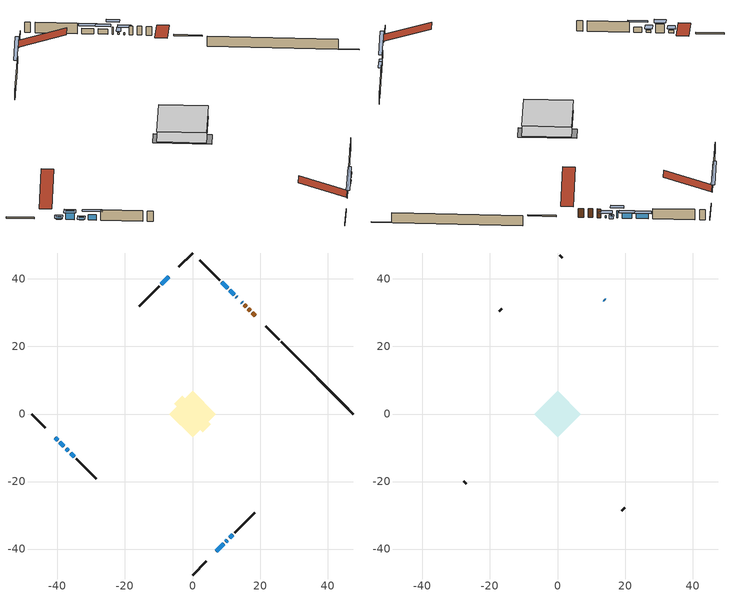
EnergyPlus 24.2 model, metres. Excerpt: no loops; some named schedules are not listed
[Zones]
conditioned space
 floor outside (Floor1 construction): -5.31,0 0,5.31 5.31,0 0,-5.31 z0.92
 floor adiabatic (AdiabaticFloorConstruction): -6.92,0 0,6.92 6.92,0 0,-6.92 z0.92
 floor foundation (Slab1 construction): -5.35,2.97 -2.97,5.35 5.35,-2.97 2.97,-5.35 z-1.43
 wall outside (RimJoist1 construction): 0,-47.69 4.01,-43.68 / -47.69,0 -43.68,-4.01 / 0,47.69 -4.01,43.68 / 25.65,22.04 21.64,26.05 z0.92:1.22
 wall outside (AdiabaticWallConstruction 1): 18.55,29.14 17.76,29.92 / 17.11,30.58 16.52,31.17 / 15.86,31.82 15.38,32.3 z0.92:2.95
 wall outside (AdiabaticWallConstruction): 14.73,32.96 14.58,33.11 z0.92:1.38; -7.1,40.59 -9.25,38.43 / 7.1,-40.59 9.25,-38.43 z0.92:1.84; -40.59,-7.1 -39.94,-7.75 z0.92:1.58; 13.12,34.56 12.98,34.71 z0.92:2.65; 12.32,35.36 11.03,36.66 / 10.37,37.32 8.68,39 / -36.1,-11.58 -35.02,-12.66 z0.92:2.14; 9.91,-37.78 10.34,-37.34 / -37.41,-10.28 -36.76,-10.93 z0.92:1.53; 11,-36.69 11.86,-35.83 z0.92:1.99; -39.29,-8.4 -38.06,-9.63 z0.92:3
 wall outside (Wall1 construction): 12.52,-35.17 18.44,-29.25 / -34.37,-13.32 -28.45,-19.24 / -9.91,37.78 -15.83,31.86 / 8.03,39.66 2.11,45.58 z0.92:3.36
 wall foundation (FoundationWall1 construction): 26.31,21.38,-1.43 26.31,21.38,0.92 44.78,2.91,0.92 44.78,2.91,-1.33 47.69,0,-1.33 47.69,0,-1.43
 window (WindowConstruction 7): 14.73,32.96 14.58,33.11 z0.92:1.38
 window (WindowConstruction 9): -7.1,40.59 -9.25,38.43 z0.92:1.83
 window (WindowConstruction 10): 7.1,-40.59 9.25,-38.43 z0.92:1.83
 window (WindowConstruction 11): -40.59,-7.1 -39.94,-7.75 z0.92:1.58
 window (WindowConstruction 8): 13.12,34.56 12.98,34.71 z0.92:2.65
 window (WindowConstruction): 12.32,35.37 11.03,36.66 z0.92:2.14
 window (WindowConstruction 1): 10.37,37.32 8.68,39 z0.92:2.14
 window (WindowConstruction 2): 9.91,-37.78 10.34,-37.35 z0.92:1.53
 window (WindowConstruction 3): 11,-36.69 11.86,-35.83 z0.92:1.99
 window (WindowConstruction 4): -39.29,-8.4 -38.06,-9.62 z0.92:3
 window (WindowConstruction 5): -37.41,-10.28 -36.76,-10.93 z0.92:1.53
 window (WindowConstruction 6): -36.1,-11.59 -35.03,-12.66 z0.92:2.14
 door (Door): 18.55,29.14 17.77,29.92 z0.92:2.95
 door (Door 1): 17.11,30.58 16.52,31.17 z0.92:2.95
 door (Door 2): 15.86,31.82 15.38,32.3 z0.92:2.95
 ceiling adiabatic (AdiabaticFloorConstruction): 0,-6.92 6.92,0 0,6.92 -6.92,0 z0.92
attic - vented
 floor to conditioned space (Floor2 construction Reversed): -6.92,0 0,6.92 6.92,0 0,-6.92 z3.36
 wall outside (AdiabaticWallConstruction): 13.93,33.76 13.78,33.91 z0.92:1.38
 wall outside (Wall2 construction): 19.1,-28.59 19.89,-27.8 / -27.79,-19.9 -27,-20.69 / -16.49,31.2 -17.28,30.41 / 1.45,46.24 0.66,47.03 z0.92:3.36
 window (WindowConstruction 12): 13.93,33.76 13.78,33.91 z0.92:1.38
 roof outside (Roof1 construction): 6.44,-41.25,3.36 -0.3,-34.51,6.54 -2.07,-36.28,6.54 4.67,-43.02,3.36; -41.25,-6.44,3.36 -34.51,0.3,6.54 -36.28,2.07,6.54 -43.02,-4.67,3.36; -6.44,41.25,3.36 0.3,34.51,6.54 2.07,36.28,6.54 -4.67,43.02,3.36; 19.21,28.48,3.36 12.47,21.74,6.54 14.24,19.96,6.54 20.98,26.7,3.36
shading: 13.57,34.12 14.14,33.55 15.21,34.63 14.64,35.19 z1.68; 13.72,33.97 15.59,32.1 16.23,32.74 14.36,34.61 z2.6; -11.19,36.5 -5.16,42.53 -5.59,42.96 -11.62,36.93 z4.57; 11.19,-36.5 5.16,-42.53 5.59,-42.96 11.62,-36.93 z4.57; -39.73,-7.96 -40.8,-6.89 -41.66,-7.75 -40.59,-8.82 z1.88; 12.12,35.57 13.99,33.7 14.63,34.35 12.76,36.22 z3.87; 10.6,37.09 12.75,34.93 13.4,35.58 11.24,37.73 z2.75; 8.25,39.43 10.8,36.88 11.45,37.53 8.9,40.08 z2.75; 10.67,-37.02 9.59,-38.1 10.02,-38.53 11.1,-37.45 z1.99; 12.19,-35.5 10.67,-37.01 11.1,-37.45 12.62,-35.93 z2.45; -37.85,-9.84 -39.5,-8.19 -40.36,-9.05 -38.71,-10.7 z3.3; -36.55,-11.14 -37.62,-10.07 -38.48,-10.93 -37.41,-12 z1.83; -34.16,-13.52 -36.96,-10.72 -37.4,-11.15 -34.59,-13.96 z3.36
[Building]
Building 1: Terrain=Suburbs
[Site:Location]
Montreal Intl AP_QC: Latitude {deg}=45.47; Longitude {deg}=-73.74; Time Zone {hr}=-5; Elevation {m}=36; Keep Site Location Information=Yes
[Site:GroundTemperature:Shallow]
2.07863, -0.316383, -0.508184, 0.628371, 5.19101, 9.73239, 13.6695, 16.1636, 16.3755, 14.347, 10.5102, 6.10817
[Site:WaterMainsTemperature]
Calculation Method=Schedule; Temperature Schedule=mains temperature schedule
[Material] Roughness=Rough; Thermal Absorptance=0.9
Name | Thickness {m} | Conductivity {W/m-K} | Density {kg/m3} | Specific Heat {J/kg-K} | Solar Absorptance | Visible Absorptance
asphalt or fiberglass shingles | 0.00635 | 0.162714 | 1121.4 | 1465.45 | 0.4 | 0.4
ceiling loosefill ins | 0.254 | 0.0480833 | 16.02 | 1046.75 | 0.7 | 0.7
ceiling stud and cavity | 0.1397 | 0.721226 | 65.682 | 1177.47 | 0.7 | 0.7
concrete 4.0 in. | 0.1016 | 1.803125 | 2242.8 | 837.4 | 0.7 | 0.7
concrete 8.0 in. | 0.2032 | 1.803125 | 2242.8 | 837.4 | 0.7 | 0.7
door material | 0.04445 | 0.053851 | 512.64 | 1214.23 | 0.7 | 0.7
door material 1 | 0.04445 | 0.20624 | 512.64 | 1214.23 | 0.7 | 0.7
exterior vertical ins | 0.0111492 | 0.029427 | 32.04 | 1214.23 | 0.7 | 0.7
floor covering | 0.0127 | 9.015625 | 54.468 | 1339.84 | 0.6 | 0.6
floor covering 1 | 0.0127 | 0.0433444 | 54.468 | 1339.84 | 0.6 | 0.6
floor rigid ins; wall rigid ins | 0.512978 | 0.029427 | 32.04 | 1214.23 | 0.7 | 0.7
floor stud and cavity | 0.0889 | 0.179991 | 50.32683 | 1063.81 | 0.7 | 0.7
floor stud and cavity 1 | 0.1397 | 1.75129 | 37.0049 | 1207.88 | 0.7 | 0.7
furniture material conditioned space 1 | 0.1524 | 0.115458 | 640.8 | 1214.23 | 0.6 | 0.6
gypsum board | 0.0127 | 0.160291 | 801 | 837.4 | 0.6 | 0.6
gypsum board 1 | 0.0127 | 0.160291 | 801 | 837.4 | 0.7 | 0.7
osb sheathing 0.5 in. | 0.0127 | 0.115458 | 512.64 | 1214.23 | 0.7 | 0.7
osb sheathing 0.75 in. | 0.01905 | 0.115458 | 512.64 | 1214.23 | 0.7 | 0.7
osb sheathing 2.0 in. | 0.0508 | 0.115458 | 512.64 | 1214.23 | 0.7 | 0.7
rim joist stud and cavity | 0.0508 | 0.433314 | 125.044 | 1163.47 | 0.6 | 0.6
wall stud and cavity | 0.1397 | 0.0850358 | 139.0536 | 1170.24 | 0.7 | 0.7
wall stud and cavity 1 | 0.0889 | 6.1454 | 50.32683 | 1063.81 | 0.6 | 0.6
wall stud and cavity 2 | 0.0889 | 0.380278 | 52.3479 | 1209.89 | 0.7 | 0.7
wall stud and cavity 3 | 0.0889 | 0.391764 | 83.0341 | 1211.67 | 0.7 | 0.7
wood siding | 0.0254 | 0.102417 | 544.68 | 1172.36 | 0.4 | 0.4
wood siding 1 | 0.00254 | 0.102417 | 544.68 | 1172.36 | 0.4 | 0.4
wood siding 2; wood siding 3; wood siding 4 | 0.0254 | 0.102417 | 544.68 | 1172.36 | 0.7 | 0.7
[WindowMaterial:SimpleGlazingSystem]
Name | U-Factor {W/m2-K} | Solar Heat Gain Coefficient
WindowMaterial | 3.68445 | 0.7
WindowMaterial 1 | 3.5919 | 0.7
WindowMaterial 10 | 5.243633 | 0.62
WindowMaterial 2 | 2.56986 | 0.26
WindowMaterial 3 | 3.96835 | 0.68
WindowMaterial 4 | 3.40453 | 0.61
WindowMaterial 5 | 5.33051 | 0.62
WindowMaterial 6 | 3.76508 | 0.69
WindowMaterial 7 | 6.14246 | 0.5
WindowMaterial 8 | 5.65926 | 0.55
WindowMaterial 9 | 4.45837 | 0.67
[Construction]
AdiabaticFloorConstruction: floor stud and cavity 1, floor rigid ins, osb sheathing 0.75 in., floor covering 1
AdiabaticWallConstruction: wood siding 3, wall rigid ins, wall stud and cavity 2, gypsum board
AdiabaticWallConstruction 1: wood siding 4, wall rigid ins, wall stud and cavity 2, gypsum board
Door; Door 1: door material
Door 2: door material 1
Floor1 construction: floor stud and cavity, floor covering
Floor2 construction Reversed: gypsum board, ceiling stud and cavity, ceiling loosefill ins
FoundationWall1 construction: concrete 8.0 in., gypsum board 1
furniture construction conditioned space 1: furniture material conditioned space 1
PartitionWallConstruction: gypsum board, wall stud and cavity 3, gypsum board
RimJoist1 construction: wood siding 2, osb sheathing 2.0 in., rim joist stud and cavity
Roof1 construction: asphalt or fiberglass shingles
Slab1 construction: concrete 4.0 in.
Wall1 construction: wood siding, osb sheathing 0.5 in., wall stud and cavity, gypsum board
Wall2 construction: wood siding 1, wall stud and cavity 1
WindowConstruction: WindowMaterial
WindowConstruction 1: WindowMaterial 1
WindowConstruction 10; WindowConstruction 9: WindowMaterial 9
WindowConstruction 11: WindowMaterial 10
WindowConstruction 12; WindowConstruction 7: WindowMaterial 7
WindowConstruction 2: WindowMaterial 2
WindowConstruction 3: WindowMaterial 3
WindowConstruction 4: WindowMaterial 4
WindowConstruction 5: WindowMaterial 5
WindowConstruction 6: WindowMaterial 6
WindowConstruction 8: WindowMaterial 8
[Zone] Multiplier=1; Part of Total Floor Area=Yes
Name | Volume {m3}
attic - vented | 49.3807
conditioned space | 335.1
[Space]
Name | Zone | Volume {m3}
attic - vented 1 | attic - vented | 49.3807
conditioned space 1 | conditioned space | 335.1
[ZoneInfiltration:EffectiveLeakageArea]
infil attic - vented 1: Zone or Space=attic - vented 1; Schedule=Always On Discrete; Effective Air Leakage Area {cm2}=3830; Stack Coefficient=0.00039074; Wind Coefficient=1.33556e-05
[ZoneMixing]
whole house fan mix: Zone or Space=attic - vented; Schedule=Always On Continuous; Design Flow Rate Calculation Method=Flow/Zone; Design Flow Rate {m3/s}=0; Source Zone or Space=conditioned space
[SurfaceProperty:ExposedFoundationPerimeter]
Slab1: Exposed Perimeter Calculation Method=TotalExposedPerimeter; Total Exposed Perimeter {m}=30.237
[InternalMass] Zone or ZoneList=conditioned space; Space or SpaceList=conditioned space 1
Name | Construction | Surface Area {m2}
furniture mass conditioned space 1 | furniture construction conditioned space 1 | 76.5802
partition wall mass | PartitionWallConstruction | 191.451
[Lights]
interior lighting: Zone or ZoneList or Space or SpaceList=conditioned space 1; Schedule=interior lighting schedule; Design Level Calculation Method=LightingLevel; Lighting Level {W}=343.2; Return Air Fraction=0; Fraction Radiant=0.6; Fraction Visible=0.2; Fraction Replaceable=1
[People]
occupants: Zone or ZoneList or Space or SpaceList=conditioned space 1; Number of People Schedule=occupants schedule; Number of People Calculation Method=People; Number of People=3; Fraction Radiant=0.314171; Sensible Heat Fraction=0.56303; Activity Level Schedule=occupants activity schedule; Carbon Dioxide Generation Rate {m3/s-W}=0; Enable ASHRAE 55 Comfort Warnings=No; Mean Radiant Temperature Calculation Type=EnclosureAveraged
[ElectricEquipment] Zone or ZoneList or Space or SpaceList=conditioned space 1; Design Level Calculation Method=EquipmentLevel
Name | Schedule | Design Level {W} | Fraction Latent | Fraction Radiant | Fraction Lost
clothes dryer | clothes dryer schedule | 140.772 | 0.015 | 0.081 | 0.85
clothes washer | clothes washer schedule | 32.1985 | 0.03 | 0.162 | 0.7
cooking range | cooking range schedule | 215.147 | 0.08 | 0.432 | 0.2
dishwasher | dishwasher schedule | 66.8632 | 0.3 | 0.18 | 0.4
fridge | fridge schedule | 72.9452 | 0 | 0.6 | 0
mech vent bath fan 0 | mech vent bath fan 0 schedule | 50.2 | 0 | 0 | 1
mech vent house fan | mech vent house fan schedule | 0 | 0 | 0 | 1
mech vent house fan cfis | mech vent house fan cfis schedule | 0 | 0 | 0 | 0
mech vent range fan 0 | mech vent range fan 0 schedule | 57 | 0 | 0 | 1
misc plug loads | misc plug loads schedule | 494.7 | 0.045 | 0.513 | 0.1
whole house fan | Always On Discrete | 0 | 0 | 0 | 1
[OtherEquipment] Zone or ZoneList or Space or SpaceList=conditioned space 1; Design Level Calculation Method=EquipmentLevel
Name | Fuel Type | Schedule | Design Level {W} | Fraction Latent | Fraction Radiant | Fraction Lost
clothes dryer 1 | Electricity | clothes dryer schedule | 0 | 0.015 | 0.081 | 0.85
cooking range 1 | Electricity | cooking range schedule | 0 | 0.08 | 0.432 | 0.2
general water use latent | None | general water use schedule | 62.594 | 1 | 0 | 0
general water use sensible | None | general water use schedule | -61.6891 | 0 | 0.6 | 0
mech vent house fan latent load | None | Always On Discrete | 0 | 1 | 0 | 0
mech vent house fan sensible load | None | Always On Discrete | 0 | 0 | 0 | 0
water heater energy adjustment1 | Electricity | Always On Discrete | 0.01 | 0 | 0 | 1
[ZoneInfiltration:DesignFlowRate] Zone or ZoneList or Space or SpaceList=conditioned space 1; Schedule=Always On Discrete; Design Flow Rate Calculation Method=Flow/Zone; Design Flow Rate {m3/s}=0
infil flow; natural vent flow; whole house fan flow
[Foundation:Kiva]
Foundation Kiva 1: Initial Indoor Air Temperature {C}=18; Wall Height Above Grade {m}=0.920008; Wall Depth Below Slab {m}=0.2032; Custom Block Material Name 1=exterior vertical ins; Custom Block Depth 1 {m}=2.350008; Custom Block X Position 1 {m}=0.2159; Custom Block Z Position 1 {m}=0
[Foundation:Kiva:Settings]
Soil Conductivity {W/m-K}=0.849921; Soil Density {kg/m3}=1842.3; Soil Specific Heat {J/kg-K}=418.7; Ground Solar Absorptivity=0.9; Ground Thermal Absorptivity=0.9; Ground Surface Roughness {m}=0.03; Far-Field Width {m}=40; Deep-Ground Boundary Condition=ZeroFlux; Deep-Ground Depth {m}=40; Minimum Cell Dimension {m}=0.2; Maximum Cell Growth Coefficient=3; Simulation Timestep=Timestep
[Exterior:Lights]
exterior lighting: Schedule=exterior lighting schedule; Design Level {W}=75.6
[Schedule:Constant]
Name | Hourly Value
Always On Continuous; mech vent house fan schedule; mech vent house fan cfis schedule; Always On Discrete | 1
occupants activity schedule | 117.228
fridge schedule | 0
[Schedule:Week:Daily]
interior lighting schedule Week Rule - Jan1-Jan27: interior lighting schedule day, interior lighting schedule day, interior lighting schedule day, interior lighting schedule day, interior lighting schedule day, interior lighting schedule day, interior lighting schedule day, interior lighting schedule default day, interior lighting schedule default day, interior lighting schedule default day, interior lighting schedule default day, interior lighting schedule default day
interior lighting schedule Week Rule - Jan28-Feb3: interior lighting schedule day, interior lighting schedule day, interior lighting schedule day, interior lighting schedule day, interior lighting schedule day 1, interior lighting schedule day 1, interior lighting schedule day 1, interior lighting schedule default day, interior lighting schedule default day, interior lighting schedule default day, interior lighting schedule default day, interior lighting schedule default day
interior lighting schedule Week Rule - Feb4-Feb24: interior lighting schedule day 1, interior lighting schedule day 1, interior lighting schedule day 1, interior lighting schedule day 1, interior lighting schedule day 1, interior lighting schedule day 1, interior lighting schedule day 1, interior lighting schedule default day, interior lighting schedule default day, interior lighting schedule default day, interior lighting schedule default day, interior lighting schedule default day
interior lighting schedule Week Rule - Feb25-Mar3: interior lighting schedule day 1, interior lighting schedule day 1, interior lighting schedule day 1, interior lighting schedule day 1, interior lighting schedule day 2, interior lighting schedule day 2, interior lighting schedule day 2, interior lighting schedule default day, interior lighting schedule default day, interior lighting schedule default day, interior lighting schedule default day, interior lighting schedule default day
interior lighting schedule Week Rule - Mar4-Mar31: interior lighting schedule day 2, interior lighting schedule day 2, interior lighting schedule day 2, interior lighting schedule day 2, interior lighting schedule day 2, interior lighting schedule day 2, interior lighting schedule day 2, interior lighting schedule default day, interior lighting schedule default day, interior lighting schedule default day, interior lighting schedule default day, interior lighting schedule default day
interior lighting schedule Week Rule - Apr1-Apr28: interior lighting schedule day 3, interior lighting schedule day 3, interior lighting schedule day 3, interior lighting schedule day 3, interior lighting schedule day 3, interior lighting schedule day 3, interior lighting schedule day 3, interior lighting schedule default day, interior lighting schedule default day, interior lighting schedule default day, interior lighting schedule default day, interior lighting schedule default day
interior lighting schedule Week Rule - Apr29-May5: interior lighting schedule day 3, interior lighting schedule day 3, interior lighting schedule day 4, interior lighting schedule day 4, interior lighting schedule day 4, interior lighting schedule day 4, interior lighting schedule day 4, interior lighting schedule default day, interior lighting schedule default day, interior lighting schedule default day, interior lighting schedule default day, interior lighting schedule default day
interior lighting schedule Week Rule - May6-May26: interior lighting schedule day 4, interior lighting schedule day 4, interior lighting schedule day 4, interior lighting schedule day 4, interior lighting schedule day 4, interior lighting schedule day 4, interior lighting schedule day 4, interior lighting schedule default day, interior lighting schedule default day, interior lighting schedule default day, interior lighting schedule default day, interior lighting schedule default day
interior lighting schedule Week Rule - May27-Jun2: interior lighting schedule day 4, interior lighting schedule day 4, interior lighting schedule day 4, interior lighting schedule day 4, interior lighting schedule day 4, interior lighting schedule day 5, interior lighting schedule day 5, interior lighting schedule default day, interior lighting schedule default day, interior lighting schedule default day, interior lighting schedule default day, interior lighting schedule default day
interior lighting schedule Week Rule - Jun3-Jun30: interior lighting schedule day 5, interior lighting schedule day 5, interior lighting schedule day 5, interior lighting schedule day 5, interior lighting schedule day 5, interior lighting schedule day 5, interior lighting schedule day 5, interior lighting schedule default day, interior lighting schedule default day, interior lighting schedule default day, interior lighting schedule default day, interior lighting schedule default day
interior lighting schedule Week Rule - Jul1-Jul28: interior lighting schedule day 6, interior lighting schedule day 6, interior lighting schedule day 6, interior lighting schedule day 6, interior lighting schedule day 6, interior lighting schedule day 6, interior lighting schedule day 6, interior lighting schedule default day, interior lighting schedule default day, interior lighting schedule default day, interior lighting schedule default day, interior lighting schedule default day
interior lighting schedule Week Rule - Jul29-Aug4: interior lighting schedule day 6, interior lighting schedule day 6, interior lighting schedule day 6, interior lighting schedule day 7, interior lighting schedule day 7, interior lighting schedule day 7, interior lighting schedule day 7, interior lighting schedule default day, interior lighting schedule default day, interior lighting schedule default day, interior lighting schedule default day, interior lighting schedule default day
interior lighting schedule Week Rule - Aug5-Aug25: interior lighting schedule day 7, interior lighting schedule day 7, interior lighting schedule day 7, interior lighting schedule day 7, interior lighting schedule day 7, interior lighting schedule day 7, interior lighting schedule day 7, interior lighting schedule default day, interior lighting schedule default day, interior lighting schedule default day, interior lighting schedule default day, interior lighting schedule default day
interior lighting schedule Week Rule - Aug26-Sep1: interior lighting schedule day 7, interior lighting schedule day 7, interior lighting schedule day 7, interior lighting schedule day 7, interior lighting schedule day 7, interior lighting schedule day 7, interior lighting schedule day 8, interior lighting schedule default day, interior lighting schedule default day, interior lighting schedule default day, interior lighting schedule default day, interior lighting schedule default day
interior lighting schedule Week Rule - Sep2-Sep29: interior lighting schedule day 8, interior lighting schedule day 8, interior lighting schedule day 8, interior lighting schedule day 8, interior lighting schedule day 8, interior lighting schedule day 8, interior lighting schedule day 8, interior lighting schedule default day, interior lighting schedule default day, interior lighting schedule default day, interior lighting schedule default day, interior lighting schedule default day
interior lighting schedule Week Rule - Sep30-Oct6: interior lighting schedule day 8, interior lighting schedule day 9, interior lighting schedule day 9, interior lighting schedule day 9, interior lighting schedule day 9, interior lighting schedule day 9, interior lighting schedule day 9, interior lighting schedule default day, interior lighting schedule default day, interior lighting schedule default day, interior lighting schedule default day, interior lighting schedule default day
interior lighting schedule Week Rule - Oct7-Oct27: interior lighting schedule day 9, interior lighting schedule day 9, interior lighting schedule day 9, interior lighting schedule day 9, interior lighting schedule day 9, interior lighting schedule day 9, interior lighting schedule day 9, interior lighting schedule default day, interior lighting schedule default day, interior lighting schedule default day, interior lighting schedule default day, interior lighting schedule default day
interior lighting schedule Week Rule - Oct28-Nov3: interior lighting schedule day 9, interior lighting schedule day 9, interior lighting schedule day 9, interior lighting schedule day 9, interior lighting schedule day 10, interior lighting schedule day 10, interior lighting schedule day 10, interior lighting schedule default day, interior lighting schedule default day, interior lighting schedule default day, interior lighting schedule default day, interior lighting schedule default day
interior lighting schedule Week Rule - Nov4-Nov24: interior lighting schedule day 10, interior lighting schedule day 10, interior lighting schedule day 10, interior lighting schedule day 10, interior lighting schedule day 10, interior lighting schedule day 10, interior lighting schedule day 10, interior lighting schedule default day, interior lighting schedule default day, interior lighting schedule default day, interior lighting schedule default day, interior lighting schedule default day
interior lighting schedule Week Rule - Nov25-Dec1: interior lighting schedule day 10, interior lighting schedule day 10, interior lighting schedule day 10, interior lighting schedule day 10, interior lighting schedule day 10, interior lighting schedule day 10, interior lighting schedule day 11, interior lighting schedule default day, interior lighting schedule default day, interior lighting schedule default day, interior lighting schedule default day, interior lighting schedule default day
interior lighting schedule Week Rule - Dec2-Dec31: interior lighting schedule day 11, interior lighting schedule day 11, interior lighting schedule day 11, interior lighting schedule day 11, interior lighting schedule day 11, interior lighting schedule day 11, interior lighting schedule day 11, interior lighting schedule default day, interior lighting schedule default day, interior lighting schedule default day, interior lighting schedule default day, interior lighting schedule default day
occupants schedule Week Rule - Jan1-Dec31: occupants schedule day, occupants schedule day, occupants schedule day, occupants schedule day, occupants schedule day, occupants schedule day, occupants schedule day, occupants schedule default day, occupants schedule default day, occupants schedule default day, occupants schedule default day, occupants schedule default day
clothes dryer schedule Week Rule - Jan1-Dec31: clothes dryer schedule day, clothes dryer schedule day, clothes dryer schedule day, clothes dryer schedule day, clothes dryer schedule day, clothes dryer schedule day, clothes dryer schedule day, clothes dryer schedule default day, clothes dryer schedule default day, clothes dryer schedule default day, clothes dryer schedule default day, clothes dryer schedule default day
clothes washer schedule Week Rule - Jan1-Dec31: clothes washer schedule day, clothes washer schedule day, clothes washer schedule day, clothes washer schedule day, clothes washer schedule day, clothes washer schedule day, clothes washer schedule day, clothes washer schedule default day, clothes washer schedule default day, clothes washer schedule default day, clothes washer schedule default day, clothes washer schedule default day
cooking range schedule Week Rule - Jan1-Dec31: cooking range schedule day, cooking range schedule day, cooking range schedule day, cooking range schedule day, cooking range schedule day, cooking range schedule day, cooking range schedule day, cooking range schedule default day, cooking range schedule default day, cooking range schedule default day, cooking range schedule default day, cooking range schedule default day
dishwasher schedule Week Rule - Jan1-Dec31: dishwasher schedule day, dishwasher schedule day, dishwasher schedule day, dishwasher schedule day, dishwasher schedule day, dishwasher schedule day, dishwasher schedule day, dishwasher schedule default day, dishwasher schedule default day, dishwasher schedule default day, dishwasher schedule default day, dishwasher schedule default day
mech vent bath fan 0 schedule Week Rule - Jan1-Dec31: mech vent bath fan 0 schedule day, mech vent bath fan 0 schedule day, mech vent bath fan 0 schedule day, mech vent bath fan 0 schedule day, mech vent bath fan 0 schedule day, mech vent bath fan 0 schedule day, mech vent bath fan 0 schedule day, mech vent bath fan 0 schedule default day, mech vent bath fan 0 schedule default day, mech vent bath fan 0 schedule default day, mech vent bath fan 0 schedule default day, mech vent bath fan 0 schedule default day
mech vent range fan 0 schedule Week Rule - Jan1-Dec31: mech vent range fan 0 schedule day, mech vent range fan 0 schedule day, mech vent range fan 0 schedule day, mech vent range fan 0 schedule day, mech vent range fan 0 schedule day, mech vent range fan 0 schedule day, mech vent range fan 0 schedule day, mech vent range fan 0 schedule default day, mech vent range fan 0 schedule default day, mech vent range fan 0 schedule default day, mech vent range fan 0 schedule default day, mech vent range fan 0 schedule default day
misc plug loads schedule Week Rule - Jan1-Dec31: misc plug loads schedule day, misc plug loads schedule day, misc plug loads schedule day, misc plug loads schedule day, misc plug loads schedule day, misc plug loads schedule day, misc plug loads schedule day, misc plug loads schedule default day, misc plug loads schedule default day, misc plug loads schedule default day, misc plug loads schedule default day, misc plug loads schedule default day
general water use schedule Week Rule - Jan1-Dec31: general water use schedule day, general water use schedule day, general water use schedule day, general water use schedule day, general water use schedule day, general water use schedule day, general water use schedule day, general water use schedule default day, general water use schedule default day, general water use schedule default day, general water use schedule default day, general water use schedule default day
exterior lighting schedule Week Rule - Jan1-Jan27: exterior lighting schedule day, exterior lighting schedule day, exterior lighting schedule day, exterior lighting schedule day, exterior lighting schedule day, exterior lighting schedule day, exterior lighting schedule day, exterior lighting schedule default day, exterior lighting schedule default day, exterior lighting schedule default day, exterior lighting schedule default day, exterior lighting schedule default day
exterior lighting schedule Week Rule - Jan28-Feb3: exterior lighting schedule day, exterior lighting schedule day, exterior lighting schedule day, exterior lighting schedule day, exterior lighting schedule day 1, exterior lighting schedule day 1, exterior lighting schedule day 1, exterior lighting schedule default day, exterior lighting schedule default day, exterior lighting schedule default day, exterior lighting schedule default day, exterior lighting schedule default day
exterior lighting schedule Week Rule - Feb4-Feb24: exterior lighting schedule day 1, exterior lighting schedule day 1, exterior lighting schedule day 1, exterior lighting schedule day 1, exterior lighting schedule day 1, exterior lighting schedule day 1, exterior lighting schedule day 1, exterior lighting schedule default day, exterior lighting schedule default day, exterior lighting schedule default day, exterior lighting schedule default day, exterior lighting schedule default day
exterior lighting schedule Week Rule - Feb25-Mar3: exterior lighting schedule day 1, exterior lighting schedule day 1, exterior lighting schedule day 1, exterior lighting schedule day 1, exterior lighting schedule day 2, exterior lighting schedule day 2, exterior lighting schedule day 2, exterior lighting schedule default day, exterior lighting schedule default day, exterior lighting schedule default day, exterior lighting schedule default day, exterior lighting schedule default day
exterior lighting schedule Week Rule - Mar4-Mar31: exterior lighting schedule day 2, exterior lighting schedule day 2, exterior lighting schedule day 2, exterior lighting schedule day 2, exterior lighting schedule day 2, exterior lighting schedule day 2, exterior lighting schedule day 2, exterior lighting schedule default day, exterior lighting schedule default day, exterior lighting schedule default day, exterior lighting schedule default day, exterior lighting schedule default day
exterior lighting schedule Week Rule - Apr1-Apr28: exterior lighting schedule day 3, exterior lighting schedule day 3, exterior lighting schedule day 3, exterior lighting schedule day 3, exterior lighting schedule day 3, exterior lighting schedule day 3, exterior lighting schedule day 3, exterior lighting schedule default day, exterior lighting schedule default day, exterior lighting schedule default day, exterior lighting schedule default day, exterior lighting schedule default day
exterior lighting schedule Week Rule - Apr29-May5: exterior lighting schedule day 3, exterior lighting schedule day 3, exterior lighting schedule day 4, exterior lighting schedule day 4, exterior lighting schedule day 4, exterior lighting schedule day 4, exterior lighting schedule day 4, exterior lighting schedule default day, exterior lighting schedule default day, exterior lighting schedule default day, exterior lighting schedule default day, exterior lighting schedule default day
exterior lighting schedule Week Rule - May6-May26: exterior lighting schedule day 4, exterior lighting schedule day 4, exterior lighting schedule day 4, exterior lighting schedule day 4, exterior lighting schedule day 4, exterior lighting schedule day 4, exterior lighting schedule day 4, exterior lighting schedule default day, exterior lighting schedule default day, exterior lighting schedule default day, exterior lighting schedule default day, exterior lighting schedule default day
exterior lighting schedule Week Rule - May27-Jun2: exterior lighting schedule day 4, exterior lighting schedule day 4, exterior lighting schedule day 4, exterior lighting schedule day 4, exterior lighting schedule day 4, exterior lighting schedule day 5, exterior lighting schedule day 5, exterior lighting schedule default day, exterior lighting schedule default day, exterior lighting schedule default day, exterior lighting schedule default day, exterior lighting schedule default day
exterior lighting schedule Week Rule - Jun3-Jun30: exterior lighting schedule day 5, exterior lighting schedule day 5, exterior lighting schedule day 5, exterior lighting schedule day 5, exterior lighting schedule day 5, exterior lighting schedule day 5, exterior lighting schedule day 5, exterior lighting schedule default day, exterior lighting schedule default day, exterior lighting schedule default day, exterior lighting schedule default day, exterior lighting schedule default day
exterior lighting schedule Week Rule - Jul1-Jul28: exterior lighting schedule day 6, exterior lighting schedule day 6, exterior lighting schedule day 6, exterior lighting schedule day 6, exterior lighting schedule day 6, exterior lighting schedule day 6, exterior lighting schedule day 6, exterior lighting schedule default day, exterior lighting schedule default day, exterior lighting schedule default day, exterior lighting schedule default day, exterior lighting schedule default day
exterior lighting schedule Week Rule - Jul29-Aug4: exterior lighting schedule day 6, exterior lighting schedule day 6, exterior lighting schedule day 6, exterior lighting schedule day 7, exterior lighting schedule day 7, exterior lighting schedule day 7, exterior lighting schedule day 7, exterior lighting schedule default day, exterior lighting schedule default day, exterior lighting schedule default day, exterior lighting schedule default day, exterior lighting schedule default day
exterior lighting schedule Week Rule - Aug5-Aug25: exterior lighting schedule day 7, exterior lighting schedule day 7, exterior lighting schedule day 7, exterior lighting schedule day 7, exterior lighting schedule day 7, exterior lighting schedule day 7, exterior lighting schedule day 7, exterior lighting schedule default day, exterior lighting schedule default day, exterior lighting schedule default day, exterior lighting schedule default day, exterior lighting schedule default day
exterior lighting schedule Week Rule - Aug26-Sep1: exterior lighting schedule day 7, exterior lighting schedule day 7, exterior lighting schedule day 7, exterior lighting schedule day 7, exterior lighting schedule day 7, exterior lighting schedule day 7, exterior lighting schedule day 8, exterior lighting schedule default day, exterior lighting schedule default day, exterior lighting schedule default day, exterior lighting schedule default day, exterior lighting schedule default day
exterior lighting schedule Week Rule - Sep2-Sep29: exterior lighting schedule day 8, exterior lighting schedule day 8, exterior lighting schedule day 8, exterior lighting schedule day 8, exterior lighting schedule day 8, exterior lighting schedule day 8, exterior lighting schedule day 8, exterior lighting schedule default day, exterior lighting schedule default day, exterior lighting schedule default day, exterior lighting schedule default day, exterior lighting schedule default day
exterior lighting schedule Week Rule - Sep30-Oct6: exterior lighting schedule day 8, exterior lighting schedule day 9, exterior lighting schedule day 9, exterior lighting schedule day 9, exterior lighting schedule day 9, exterior lighting schedule day 9, exterior lighting schedule day 9, exterior lighting schedule default day, exterior lighting schedule default day, exterior lighting schedule default day, exterior lighting schedule default day, exterior lighting schedule default day
exterior lighting schedule Week Rule - Oct7-Oct27: exterior lighting schedule day 9, exterior lighting schedule day 9, exterior lighting schedule day 9, exterior lighting schedule day 9, exterior lighting schedule day 9, exterior lighting schedule day 9, exterior lighting schedule day 9, exterior lighting schedule default day, exterior lighting schedule default day, exterior lighting schedule default day, exterior lighting schedule default day, exterior lighting schedule default day
[Schedule:Year]
interior lighting schedule: interior lighting schedule Week Rule - Jan1-Jan27, 1, 1, 1, 27, interior lighting schedule Week Rule - Jan28-Feb3, 1, 28, 2, 3, interior lighting schedule Week Rule - Feb4-Feb24, 2, 4, 2, 24, interior lighting schedule Week Rule - Feb25-Mar3, 2, 25, 3, 3, interior lighting schedule Week Rule - Mar4-Mar31, 3, 4, 3, 31, interior lighting schedule Week Rule - Apr1-Apr28, 4, 1, 4, 28, interior lighting schedule Week Rule - Apr29-May5, 4, 29, 5, 5, interior lighting schedule Week Rule - May6-May26, 5, 6, 5, 26, interior lighting schedule Week Rule - May27-Jun2, 5, 27, 6, 2, interior lighting schedule Week Rule - Jun3-Jun30, 6, 3, 6, 30, interior lighting schedule Week Rule - Jul1-Jul28, 7, 1, 7, 28, interior lighting schedule Week Rule - Jul29-Aug4, 7, 29, 8, 4, interior lighting schedule Week Rule - Aug5-Aug25, 8, 5, 8, 25, interior lighting schedule Week Rule - Aug26-Sep1, 8, 26, 9, 1, interior lighting schedule Week Rule - Sep2-Sep29, 9, 2, 9, 29, interior lighting schedule Week Rule - Sep30-Oct6, 9, 30, 10, 6, interior lighting schedule Week Rule - Oct7-Oct27, 10, 7, 10, 27, interior lighting schedule Week Rule - Oct28-Nov3, 10, 28, 11, 3, interior lighting schedule Week Rule - Nov4-Nov24, 11, 4, 11, 24, interior lighting schedule Week Rule - Nov25-Dec1, 11, 25, 12, 1, interior lighting schedule Week Rule - Dec2-Dec31, 12, 2, 12, 31
occupants schedule: occupants schedule Week Rule - Jan1-Dec31, 1, 1, 12, 31
clothes dryer schedule: clothes dryer schedule Week Rule - Jan1-Dec31, 1, 1, 12, 31
clothes washer schedule: clothes washer schedule Week Rule - Jan1-Dec31, 1, 1, 12, 31
cooking range schedule: cooking range schedule Week Rule - Jan1-Dec31, 1, 1, 12, 31
dishwasher schedule: dishwasher schedule Week Rule - Jan1-Dec31, 1, 1, 12, 31
mech vent bath fan 0 schedule: mech vent bath fan 0 schedule Week Rule - Jan1-Dec31, 1, 1, 12, 31
mech vent range fan 0 schedule: mech vent range fan 0 schedule Week Rule - Jan1-Dec31, 1, 1, 12, 31
misc plug loads schedule: misc plug loads schedule Week Rule - Jan1-Dec31, 1, 1, 12, 31
general water use schedule: general water use schedule Week Rule - Jan1-Dec31, 1, 1, 12, 31
exterior lighting schedule: exterior lighting schedule Week Rule - Jan1-Jan27, 1, 1, 1, 27, exterior lighting schedule Week Rule - Jan28-Feb3, 1, 28, 2, 3, exterior lighting schedule Week Rule - Feb4-Feb24, 2, 4, 2, 24, exterior lighting schedule Week Rule - Feb25-Mar3, 2, 25, 3, 3, exterior lighting schedule Week Rule - Mar4-Mar31, 3, 4, 3, 31, exterior lighting schedule Week Rule - Apr1-Apr28, 4, 1, 4, 28, exterior lighting schedule Week Rule - Apr29-May5, 4, 29, 5, 5, exterior lighting schedule Week Rule - May6-May26, 5, 6, 5, 26, exterior lighting schedule Week Rule - May27-Jun2, 5, 27, 6, 2, exterior lighting schedule Week Rule - Jun3-Jun30, 6, 3, 6, 30, exterior lighting schedule Week Rule - Jul1-Jul28, 7, 1, 7, 28, exterior lighting schedule Week Rule - Jul29-Aug4, 7, 29, 8, 4, exterior lighting schedule Week Rule - Aug5-Aug25, 8, 5, 8, 25, exterior lighting schedule Week Rule - Aug26-Sep1, 8, 26, 9, 1, exterior lighting schedule Week Rule - Sep2-Sep29, 9, 2, 9, 29, exterior lighting schedule Week Rule - Sep30-Oct6, 9, 30, 10, 6, exterior lighting schedule Week Rule - Oct7-Oct27, 10, 7, 10, 27, exterior lighting schedule Week Rule - Oct28-Nov3, 10, 28, 11, 3, exterior lighting schedule Week Rule - Nov4-Nov24, 11, 4, 11, 24, exterior lighting schedule Week Rule - Nov25-Dec1, 11, 25, 12, 1, exterior lighting schedule Week Rule - Dec2-Dec31, 12, 2, 12, 31
[Schedule:Compact]
mains temperature schedule: Through: 01/01, For: AllDays, Until: 24:00, 6.56833, Through: 01/02, For: AllDays, Until: 24:00, 6.48722, Through: 01/03, For: AllDays, Until: 24:00, 6.40722, Through: 01/04, For: AllDays, Until: 24:00, 6.32889, Through: 01/05, For: AllDays, Until: 24:00, 6.25167, Through: 01/06, For: AllDays, Until: 24:00, 6.17611, Through: 01/07, For: AllDays, Until: 24:00, 6.10222, Through: 01/08, For: AllDays, Until: 24:00, 6.02944, Through: 01/09, For: AllDays, Until: 24:00, 5.95833, Through: 01/10, For: AllDays, Until: 24:00, 5.88889, Through: 01/11, For: AllDays, Until: 24:00, 5.82056, Through: 01/12, For: AllDays, Until: 24:00, 5.75444, Through: 01/13, For: AllDays, Until: 24:00, 5.68944, Through: 01/14, For: AllDays, Until: 24:00, 5.62611, Through: 01/15, For: AllDays, Until: 24:00, 5.56444, Through: 01/16, For: AllDays, Until: 24:00, 5.50444, Through: 01/17, For: AllDays, Until: 24:00, 5.44611, Through: 01/18, For: AllDays, Until: 24:00, 5.38944, Through: 01/19, For: AllDays, Until: 24:00, 5.33389, Through: 01/20, For: AllDays, Until: 24:00, 5.28111, Through: 01/21, For: AllDays, Until: 24:00, 5.22944, Through: 01/22, For: AllDays, Until: 24:00, 5.17944, Through: 01/23, For: AllDays, Until: 24:00, 5.13111, Through: 01/24, For: AllDays, Until: 24:00, 5.085, Through: 01/25, For: AllDays, Until: 24:00, 5.04056, Through: 01/26, For: AllDays, Until: 24:00, 4.99778, Through: 01/27, For: AllDays, Until: 24:00, 4.95667, Through: 01/28, For: AllDays, Until: 24:00, 4.91778, Through: 01/29, For: AllDays, Until: 24:00, 4.88056, Through: 01/30, For: AllDays, Until: 24:00, 4.845, Through: 01/31, For: AllDays, Until: 24:00, 4.81167, Through: 02/01, For: AllDays, Until: 24:00, 4.77944, Through: 02/02, For: AllDays, Until: 24:00, 4.75, Through: 02/03, For: AllDays, Until: 24:00, 4.72167, Through: 02/04, For: AllDays, Until: 24:00, 4.69611, Through: 02/05, For: AllDays, Until: 24:00, 4.67167, Through: 02/06, For: AllDays, Until: 24:00, 4.64944, Through: 02/07, For: AllDays, Until: 24:00, 4.62889, Through: 02/08, For: AllDays, Until: 24:00, 4.61056, Through: 02/09, For: AllDays, Until: 24:00, 4.59389, Through: 02/10, For: AllDays, Until: 24:00, 4.57944, Through: 02/11, For: AllDays, Until: 24:00, 4.56667, Through: 02/12, For: AllDays, Until: 24:00, 4.55611, Through: 02/13, For: AllDays, Until: 24:00, 4.54722, Through: 02/14, For: AllDays, Until: 24:00, 4.54056, Through: 02/15, For: AllDays, Until: 24:00, 4.53556, Through: 02/16, For: AllDays, Until: 24:00, 4.53278, Through: 02/17, For: AllDays, Until: 24:00, 4.53167, Through: 02/18, For: AllDays, Until: 24:00, 4.53278, Through: 02/19, For: AllDays, Until: 24:00, 4.53556, Through: 02/20, For: AllDays, Until: 24:00, 4.54056, Through: 02/21, For: AllDays, Until: 24:00, 4.54722, Through: 02/22, For: AllDays, Until: 24:00, 4.55611, Through: 02/23, For: AllDays, Until: 24:00, 4.56667, Through: 02/24, For: AllDays, Until: 24:00, 4.57944, Through: 02/25, For: AllDays, Until: 24:00, 4.59389, Through: 02/26, For: AllDays, Until: 24:00, 4.61056, Through: 02/27, For: AllDays, Until: 24:00, 4.62889, Through: 02/28, For: AllDays, Until: 24:00, 4.64889, Through: 03/01, For: AllDays, Until: 24:00, 4.67111, Through: 03/02, For: AllDays, Until: 24:00, 4.69556, Through: 03/03, For: AllDays, Until: 24:00, 4.72167, Through: 03/04, For: AllDays, Until: 24:00, 4.74944, Through: 03/05, For: AllDays, Until: 24:00, 4.77944, Through: 03/06, For: AllDays, Until: 24:00, 4.81111, Through: 03/07, For: AllDays, Until: 24:00, 4.84444, Through: 03/08, For: AllDays, Until: 24:00, 4.88, Through: 03/09, For: AllDays, Until: 24:00, 4.91722, Through: 03/10, For: AllDays, Until: 24:00, 4.95611, Through: 03/11, For: AllDays, Until: 24:00, 4.99722, Through: 03/12, For: AllDays, Until: 24:00, 5.04, Through: 03/13, For: AllDays, Until: 24:00, 5.08444, Through: 03/14, For: AllDays, Until: 24:00, 5.13056, Through: 03/15, For: AllDays, Until: 24:00, 5.17889, Through: 03/16, For: AllDays, Until: 24:00, 5.22833, Through: 03/17, For: AllDays, Until: 24:00, 5.28, Through: 03/18, For: AllDays, Until: 24:00, 5.33333, Through: 03/19, For: AllDays, Until: 24:00, 5.38833, Through: 03/20, For: AllDays, Until: 24:00, 5.445, Through: 03/21, For: AllDays, Until: 24:00, 5.50333, Through: 03/22, For: AllDays, Until: 24:00, 5.56333, Through: 03/23, For: AllDays, Until: 24:00, 5.625, Through: 03/24, For: AllDays, Until: 24:00, 5.68833, Through: 03/25, For: AllDays, Until: 24:00, 5.75333, Through: 03/26, For: AllDays, Until: 24:00, 5.81944, Through: 03/27, For: AllDays, Until: 24:00, 5.88778, Through: 03/28, For: AllDays, Until: 24:00, 5.95722, Through: 03/29, For: AllDays, Until: 24:00, 6.02833, Through: 03/30, For: AllDays, Until: 24:00, 6.10111, Through: 03/31, For: AllDays, Until: 24:00, 6.175, Through: 04/01, For: AllDays, Until: 24:00, 6.25056, Through: 04/02, For: AllDays, Until: 24:00, 6.32778, Through: 04/03, For: AllDays, Until: 24:00, 6.40611, Through: 04/04, For: AllDays, Until: 24:00, 6.48556, Through: 04/05, For: AllDays, Until: 24:00, 6.56722, Through: 04/06, For: AllDays, Until: 24:00, 6.64944, Through: 04/07, For: AllDays, Until: 24:00, 6.73333, Through: 04/08, For: AllDays, Until: 24:00, 6.81833, Through: 04/09, For: AllDays, Until: 24:00, 6.905, Through: 04/10, For: AllDays, Until: 24:00, 6.99278, Through: 04/11, For: AllDays, Until: 24:00, 7.08111, Through: 04/12, For: AllDays, Until: 24:00, 7.17167, Through: 04/13, For: AllDays, Until: 24:00, 7.26278, Through: 04/14, For: AllDays, Until: 24:00, 7.355, Through: 04/15, For: AllDays, Until: 24:00, 7.44833, Through: 04/16, For: AllDays, Until: 24:00, 7.54278, Through: 04/17, For: AllDays, Until: 24:00, 7.63889, Through: 04/18, For: AllDays, Until: 24:00, 7.735, Through: 04/19, For: AllDays, Until: 24:00, 7.83278, Through: 04/20, For: AllDays, Until: 24:00, 7.93167, Through: 04/21, For: AllDays, Until: 24:00, 8.03111, Through: 04/22, For: AllDays, Until: 24:00, 8.13167, Through: 04/23, For: AllDays, Until: 24:00, 8.23278, Through: 04/24, For: AllDays, Until: 24:00, 8.335, Through: 04/25, For: AllDays, Until: 24:00, 8.43778, Through: 04/26, For: AllDays, Until: 24:00, 8.54167, Through: 04/27, For: AllDays, Until: 24:00, 8.64611, Through: 04/28, For: AllDays, Until: 24:00, 8.75167, Through: 04/29, For: AllDays, Until: 24:00, 8.85778, Through: 04/30, For: AllDays, Until: 24:00, 8.96444, Through: 05/01, For: AllDays, Until: 24:00, 9.07167, Through: 05/02, For: AllDays, Until: 24:00, 9.17944, Through: 05/03, For: AllDays, Until: 24:00, 9.28778, Through: 05/04, For: AllDays, Until: 24:00, 9.39667, Through: 05/05, For: AllDays, Until: 24:00, 9.50667, Through: 05/06, For: AllDays, Until: 24:00, 9.61667, Through: 05/07, For: AllDays, Until: 24:00, 9.72667, Through: 05/08, For: AllDays, Until: 24:00, 9.83778, Through: 05/09, For: AllDays, Until: 24:00, 9.94889, Through: 05/10, For: AllDays, Until: 24:00, 10.0606, Through: 05/11, For: AllDays, Until: 24:00, 10.1722, Through: 05/12, For: AllDays, Until: 24:00, 10.2844, Through: 05/13, For: AllDays, Until: 24:00, 10.3967, Through: 05/14, For: AllDays, Until: 24:00, 10.5094, Through: 05/15, For: AllDays, Until: 24:00, 10.6222, Through: 05/16, For: AllDays, Until: 24:00, 10.735, Through: 05/17, For: AllDays, Until: 24:00, 10.8478, Through: 05/18, For: AllDays, Until: 24:00, 10.9611, Through: 05/19, For: AllDays, Until: 24:00, 11.0744, Through: 05/20, For: AllDays, Until: 24:00, 11.1872, Through: 05/21, For: AllDays, Until: 24:00, 11.3006, Through: 05/22, For: AllDays, Until: 24:00, 11.4133, Through: 05/23, For: AllDays, Until: 24:00, 11.5267, Through: 05/24, For: AllDays, Until: 24:00, 11.6394, Through: 05/25, For: AllDays, Until: 24:00, 11.7522, Through: 05/26, For: AllDays, Until: 24:00, 11.8644, Through: 05/27, For: AllDays, Until: 24:00, 11.9767, Through: 05/28, For: AllDays, Until: 24:00, 12.0889, Through: 05/29, For: AllDays, Until: 24:00, 12.2006, Through: 05/30, For: AllDays, Until: 24:00, 12.3122, Through: 05/31, For: AllDays, Until: 24:00, 12.4228, Through: 06/01, For: AllDays, Until: 24:00, 12.5339, Through: 06/02, For: AllDays, Until: 24:00, 12.6439, Through: 06/03, For: AllDays, Until: 24:00, 12.7539, Through: 06/04, For: AllDays, Until: 24:00, 12.8628, Through: 06/05, For: AllDays, Until: 24:00, 12.9717, Through: 06/06, For: AllDays, Until: 24:00, 13.08, Through: 06/07, For: AllDays, Until: 24:00, 13.1878, Through: 06/08, For: AllDays, Until: 24:00, 13.2944, Through: 06/09, For: AllDays, Until: 24:00, 13.4011, Through: 06/10, For: AllDays, Until: 24:00, 13.5067, Through: 06/11, For: AllDays, Until: 24:00, 13.6117, Through: 06/12, For: AllDays, Until: 24:00, 13.7156, Through: 06/13, For: AllDays, Until: 24:00, 13.8194, Through: 06/14, For: AllDays, Until: 24:00, 13.9222, Through: 06/15, For: AllDays, Until: 24:00, 14.0239, Through: 06/16, For: AllDays, Until: 24:00, 14.125, Through: 06/17, For: AllDays, Until: 24:00, 14.225, Through: 06/18, For: AllDays, Until: 24:00, 14.3239, Through: 06/19, For: AllDays, Until: 24:00, 14.4222, Through: 06/20, For: AllDays, Until: 24:00, 14.5194, Through: 06/21, For: AllDays, Until: 24:00, 14.6156, Through: 06/22, For: AllDays, Until: 24:00, 14.7106, Through: 06/23, For: AllDays, Until: 24:00, 14.805, Through: 06/24, For: AllDays, Until: 24:00, 14.8978, Through: 06/25, For: AllDays, Until: 24:00, 14.9894, Through: 06/26, For: AllDays, Until: 24:00, 15.0806, Through: 06/27, For: AllDays, Until: 24:00, 15.17, Through: 06/28, For: AllDays, Until: 24:00, 15.2583, Through: 06/29, For: AllDays, Until: 24:00, 15.3456, Through: 06/30, For: AllDays, Until: 24:00, 15.4311, Through: 07/01, For: AllDays, Until: 24:00, 15.5161, Through: 07/02, For: AllDays, Until: 24:00, 15.5989, Through: 07/03, For: AllDays, Until: 24:00, 15.6811, Through: 07/04, For: AllDays, Until: 24:00, 15.7617, Through: 07/05, For: AllDays, Until: 24:00, 15.8411, Through: 07/06, For: AllDays, Until: 24:00, 15.9189, Through: 07/07, For: AllDays, Until: 24:00, 15.995, Through: 07/08, For: AllDays, Until: 24:00, 16.07, Through: 07/09, For: AllDays, Until: 24:00, 16.1433, Through: 07/10, For: AllDays, Until: 24:00, 16.2156, Through: 07/11, For: AllDays, Until: 24:00, 16.2861, Through: 07/12, For: AllDays, Until: 24:00, 16.355, Through: 07/13, For: AllDays, Until: 24:00, 16.4222, Through: 07/14, For: AllDays, Until: 24:00, 16.4878, Through: 07/15, For: AllDays, Until: 24:00, 16.5522, Through: 07/16, For: AllDays, Until: 24:00, 16.615, Through: 07/17, For: AllDays, Until: 24:00, 16.6756, Through: 07/18, For: AllDays, Until: 24:00, 16.735, Through: 07/19, For: AllDays, Until: 24:00, 16.7928, Through: 07/20, For: AllDays, Until: 24:00, 16.8489, Through: 07/21, For: AllDays, Until: 24:00, 16.9028, Through: 07/22, For: AllDays, Until: 24:00, 16.9556, Through: 07/23, For: AllDays, Until: 24:00, 17.0061, Through: 07/24, For: AllDays, Until: 24:00, 17.0556, Through: 07/25, For: AllDays, Until: 24:00, 17.1028, Through: 07/26, For: AllDays, Until: 24:00, 17.1483, Through: 07/27, For: AllDays, Until: 24:00, 17.1917, Through: 07/28, For: AllDays, Until: 24:00, 17.2339, Through: 07/29, For: AllDays, Until: 24:00, 17.2739, Through: 07/30, For: AllDays, Until: 24:00, 17.3122, Through: 07/31, For: AllDays, Until: 24:00, 17.3489, Through: 08/01, For: AllDays, Until: 24:00, 17.3833, Through: 08/02, For: AllDays, Until: 24:00, 17.4161, Through: 08/03, For: AllDays, Until: 24:00, 17.4467, Through: 08/04, For: AllDays, Until: 24:00, 17.4761, Through: 08/05, For: AllDays, Until: 24:00, 17.5028, Through: 08/06, For: AllDays, Until: 24:00, 17.5283, Through: 08/07, For: AllDays, Until: 24:00, 17.5517, Through: 08/08, For: AllDays, Until: 24:00, 17.5728, Through: 08/09, For: AllDays, Until: 24:00, 17.5922, Through: 08/10, For: AllDays, Until: 24:00, 17.61, Through: 08/11, For: AllDays, Until: 24:00, 17.6256, Through: 08/12, For: AllDays, Until: 24:00, 17.6394, Through: 08/13, For: AllDays, Until: 24:00, 17.6511, Through: 08/14, For: AllDays, Until: 24:00, 17.6611, Through: 08/15, For: AllDays, Until: 24:00, 17.6689, Through: 08/16, For: AllDays, Until: 24:00, 17.675, Through: 08/17, For: AllDays, Until: 24:00, 17.6789, Through: 08/18, For: AllDays, Until: 24:00, 17.6811, Through: 08/19, For: AllDays, Until: 24:00, 17.6811, Through: 08/20, For: AllDays, Until: 24:00, 17.6794, Through: 08/21, For: AllDays, Until: 24:00, 17.6756, Through: 08/22, For: AllDays, Until: 24:00, 17.67, Through: 08/23, For: AllDays, Until: 24:00, 17.6622, Through: 08/24, For: AllDays, Until: 24:00, 17.6528, Through: 08/25, For: AllDays, Until: 24:00, 17.6411, Through: 08/26, For: AllDays, Until: 24:00, 17.6278, Through: 08/27, For: AllDays, Until: 24:00, 17.6122, Through: 08/28, For: AllDays, Until: 24:00, 17.595, Through: 08/29, For: AllDays, Until: 24:00, 17.5756, Through: 08/30, For: AllDays, Until: 24:00, 17.5544, Through: 08/31, For: AllDays, Until: 24:00, 17.5311, Through: 09/01, For: AllDays, Until: 24:00, 17.5061, Through: 09/02, For: AllDays, Until: 24:00, 17.4794, Through: 09/03, For: AllDays, Until: 24:00, 17.4506, Through: 09/04, For: AllDays, Until: 24:00, 17.42, Through: 09/05, For: AllDays, Until: 24:00, 17.3878, Through: 09/06, For: AllDays, Until: 24:00, 17.3533, Through: 09/07, For: AllDays, Until: 24:00, 17.3172, Through: 09/08, For: AllDays, Until: 24:00, 17.2789, Through: 09/09, For: AllDays, Until: 24:00, 17.2389, Through: 09/10, For: AllDays, Until: 24:00, 17.1972, Through: 09/11, For: AllDays, Until: 24:00, 17.1539, Through: 09/12, For: AllDays, Until: 24:00, 17.1083, Through: 09/13, For: AllDays, Until: 24:00, 17.0617, Through: 09/14, For: AllDays, Until: 24:00, 17.0128, Through: 09/15, For: AllDays, Until: 24:00, 16.9622, Through: 09/16, For: AllDays, Until: 24:00, 16.9094, Through: 09/17, For: AllDays, Until: 24:00, 16.8556, Through: 09/18, For: AllDays, Until: 24:00, 16.8, Through: 09/19, For: AllDays, Until: 24:00, 16.7422, Through: 09/20, For: AllDays, Until: 24:00, 16.6833, Through: 09/21, For: AllDays, Until: 24:00, 16.6228, Through: 09/22, For: AllDays, Until: 24:00, 16.56, Through: 09/23, For: AllDays, Until: 24:00, 16.4961, Through: 09/24, For: AllDays, Until: 24:00, 16.4306, Through: 09/25, For: AllDays, Until: 24:00, 16.3633, Through: 09/26, For: AllDays, Until: 24:00, 16.295, Through: 09/27, For: AllDays, Until: 24:00, 16.2244, Through: 09/28, For: AllDays, Until: 24:00, 16.1528, Through: 09/29, For: AllDays, Until: 24:00, 16.0794, Through: 09/30, For: AllDays, Until: 24:00, 16.0044, Through: 10/01, For: AllDays, Until: 24:00, 15.9283, Through: 10/02, For: AllDays, Until: 24:00, 15.8511, Through: 10/03, For: AllDays, Until: 24:00, 15.7717, Through: 10/04, For: AllDays, Until: 24:00, 15.6917, Through: 10/05, For: AllDays, Until: 24:00, 15.6094, Through: 10/06, For: AllDays, Until: 24:00, 15.5267, Through: 10/07, For: AllDays, Until: 24:00, 15.4422, Through: 10/08, For: AllDays, Until: 24:00, 15.3567, Through: 10/09, For: AllDays, Until: 24:00, 15.2694, Through: 10/10, For: AllDays, Until: 24:00, 15.1811, Through: 10/11, For: AllDays, Until: 24:00, 15.0917, Through: 10/12, For: AllDays, Until: 24:00, 15.0011, Through: 10/13, For: AllDays, Until: 24:00, 14.9094, Through: 10/14, For: AllDays, Until: 24:00, 14.8167, Through: 10/15, For: AllDays, Until: 24:00, 14.7228, Through: 10/16, For: AllDays, Until: 24:00, 14.6278, Through: 10/17, For: AllDays, Until: 24:00, 14.5317, Through: 10/18, For: AllDays, Until: 24:00, 14.4344, Through: 10/19, For: AllDays, Until: 24:00, 14.3367, Through: 10/20, For: AllDays, Until: 24:00, 14.2378, Through: 10/21, For: AllDays, Until: 24:00, 14.1378, Through: 10/22, For: AllDays, Until: 24:00, 14.0367, Through: 10/23, For: AllDays, Until: 24:00, 13.935, Through: 10/24, For: AllDays, Until: 24:00, 13.8322, Through: 10/25, For: AllDays, Until: 24:00, 13.7289, Through: 10/26, For: AllDays, Until: 24:00, 13.625, Through: 10/27, For: AllDays, Until: 24:00, 13.52, Through: 10/28, For: AllDays, Until: 24:00, 13.4144, Through: 10/29, For: AllDays, Until: 24:00, 13.3083, Through: 10/30, For: AllDays, Until: 24:00, 13.2011, Through: 10/31, For: AllDays, Until: 24:00, 13.0939, Through: 11/01, For: AllDays, Until: 24:00, 12.9856, Through: 11/02, For: AllDays, Until: 24:00, 12.8767, Through: 11/03, For: AllDays, Until: 24:00, 12.7678, Through: 11/04, For: AllDays, Until: 24:00, 12.6578, Through: 11/05, For: AllDays, Until: 24:00, 12.5478, Through: 11/06, For: AllDays, Until: 24:00, 12.4372, Through: 11/07, For: AllDays, Until: 24:00, 12.3261, Through: 11/08, For: AllDays, Until: 24:00, 12.215, Through: 11/09, For: AllDays, Until: 24:00, 12.1033, Through: 11/10, For: AllDays, Until: 24:00, 11.9911, Through: 11/11, For: AllDays, Until: 24:00, 11.8789, Through: 11/12, For: AllDays, Until: 24:00, 11.7667, Through: 11/13, For: AllDays, Until: 24:00, 11.6539, Through: 11/14, For: AllDays, Until: 24:00, 11.5411, Through: 11/15, For: AllDays, Until: 24:00, 11.4278, Through: 11/16, For: AllDays, Until: 24:00, 11.315, Through: 11/17, For: AllDays, Until: 24:00, 11.2017, Through: 11/18, For: AllDays, Until: 24:00, 11.0889, Through: 11/19, For: AllDays, Until: 24:00, 10.9756, Through: 11/20, For: AllDays, Until: 24:00, 10.8622, Through: 11/21, For: AllDays, Until: 24:00, 10.7494, Through: 11/22, For: AllDays, Until: 24:00, 10.6367, Through: 11/23, For: AllDays, Until: 24:00, 10.5239, Through: 11/24, For: AllDays, Until: 24:00, 10.4111, Through: 11/25, For: AllDays, Until: 24:00, 10.2989, Through: 11/26, For: AllDays, Until: 24:00, 10.1867, Through: 11/27, For: AllDays, Until: 24:00, 10.0744, Through: 11/28, For: AllDays, Until: 24:00, 9.96333, Through: 11/29, For: AllDays, Until: 24:00, 9.85167, Through: 11/30, For: AllDays, Until: 24:00, 9.74111, Through: 12/01, For: AllDays, Until: 24:00, 9.63056, Through: 12/02, For: AllDays, Until: 24:00, 9.52056, Through: 12/03, For: AllDays, Until: 24:00, 9.41111, Through: 12/04, For: AllDays, Until: 24:00, 9.30167, Through: 12/05, For: AllDays, Until: 24:00, 9.19333, Through: 12/06, For: AllDays, Until: 24:00, 9.08556, Through: 12/07, For: AllDays, Until: 24:00, 8.97778, Through: 12/08, For: AllDays, Until: 24:00, 8.87111, Through: 12/09, For: AllDays, Until: 24:00, 8.765, Through: 12/10, For: AllDays, Until: 24:00, 8.66, Through: 12/11, For: AllDays, Until: 24:00, 8.555, Through: 12/12, For: AllDays, Until: 24:00, 8.45111, Through: 12/13, For: AllDays, Until: 24:00, 8.34833, Through: 12/14, For: AllDays, Until: 24:00, 8.24611, Through: 12/15, For: AllDays, Until: 24:00, 8.14444, Through: 12/16, For: AllDays, Until: 24:00, 8.04389, Through: 12/17, For: AllDays, Until: 24:00, 7.94444, Through: 12/18, For: AllDays, Until: 24:00, 7.84556, Through: 12/19, For: AllDays, Until: 24:00, 7.74778, Through: 12/20, For: AllDays, Until: 24:00, 7.65111, Through: 12/21, For: AllDays, Until: 24:00, 7.555, Through: 12/22, For: AllDays, Until: 24:00, 7.46056, Through: 12/23, For: AllDays, Until: 24:00, 7.36667, Through: 12/24, For: AllDays, Until: 24:00, 7.27444, Through: 12/25, For: AllDays, Until: 24:00, 7.18278, Through: 12/26, For: AllDays, Until: 24:00, 7.09278, Through: 12/27, For: AllDays, Until: 24:00, 7.00389, Through: 12/28, For: AllDays, Until: 24:00, 6.91611, Through: 12/29, For: AllDays, Until: 24:00, 6.82944, Through: 12/30, For: AllDays, Until: 24:00, 6.74389, Through: 12/31, For: AllDays, Until: 24:00, 6.66
